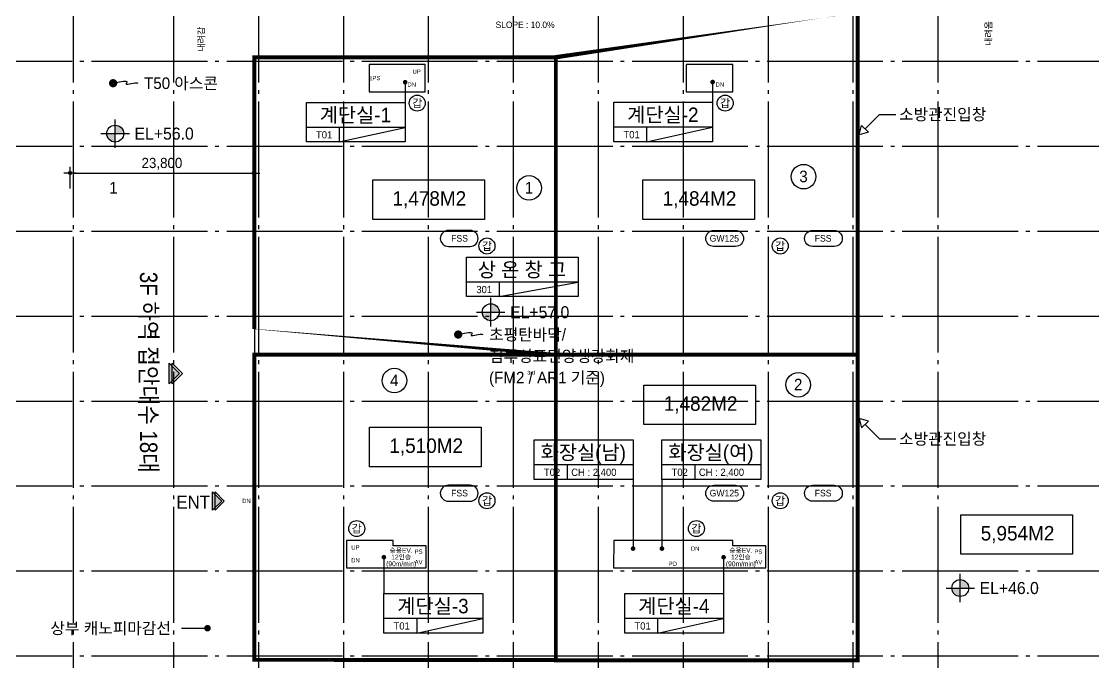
# Model space of a CAD drawing. Header units: millimetres. Extents: x 252735598 to 255219468, y 503852592 to 504847014.
# Drawn here: x 254553680 to 254692535, y 503953214 to 504036252 of the extents above; entities that cross this region are included whole.
import ezdxf
from ezdxf.enums import TextEntityAlignment as Align

# ---------------------------------------------------------------- set-up
doc = ezdxf.new("R2010")
doc.units = ezdxf.units.MM
doc.linetypes.add('CEN', pattern=[35, 30, -2, 1, -2])
for name, color, linetype in [('4A.TEC CEN', 1, 'CEN'), ('4A.TEC TEXT', 7, 'Continuous'), ('4A.TEC TEXT 1', 3, 'Continuous'), ('4A.TEC TEXT 2', 3, 'Continuous'), ('4A.TEC 심볼', 7, 'Continuous'), ('DEFPOINT', 135, 'Continuous'), ('㈜SE&C DIM', 7, 'Continuous'), ('㈜SE&C TEXT', 7, 'Continuous'), ('㈜SE&C TEXT 1', 3, 'Continuous')]:
    doc.layers.add(name, color=color, linetype=linetype)
doc.styles.add('돋움', font='')
doc.styles.get('돋움').set_extended_font_data('돋움')
doc.dimstyles.new('DIM_400(외부치수)', dxfattribs={"dimscale": 1200, "dimtxt": 3.299999999999998, "dimasz": 1, "dimexe": 2, "dimexo": 2, "dimgap": 1, "dimtad": 1, "dimdec": 0, "dimdsep": 46, "dimlunit": 6, "dimtxsty": '돋움', "dimblk1": 'DIMDOT', "dimblk2": 'DIMDOT', "dimsah": 1, "dimcen": 2.5, "dimdle": 1.5, "dimclrd": 8, "dimclre": 8, "dimclrt": 3, "dimadec": 0, "dimazin": 0, "dimtfac": 1, "dimtdec": 0, "dimtix": 1, "dimtmove": 2, "dimatfit": 3, "dimldrblk": 'DIMDOT', "dimfxl": 1, "dimtvp": 1, "dimtolj": 1, "dimtzin": 0, "dimarcsym": 0})

# ---------------------------------------------------------------- blocks, each defined once
blk = doc.blocks.new('dwgFD3B')
at = {"layer": '4A.TEC CEN', "color": 250, "ltscale": 500}
for p, q in [((49194.51359510422, -103936.8347870111, -3333.333333333334), (357999.999995023, -103936.8347870111, -3333.333333333334)), ((49194.51359510422, -114936.8347870111, -3333.333333333334), (357999.999995023, -114936.8347870111, -3333.333333333334)), ((49194.51359510422, -125936.8347870111, -3333.333333333334), (357999.999995023, -125936.8347870111, -3333.333333333334)), ((49194.51359510422, -136936.8347870111, -3333.333333333334), (357999.999995023, -136936.8347870111, -3333.333333333334)), ((49194.51359510422, -147936.8347870111, -3333.333333333334), (357999.999995023, -147936.8347870111, -3333.333333333334)), ((49194.51359510422, -158936.8347870111, -3333.333333333334), (357999.999995023, -158936.8347870111, -3333.333333333334)), ((49194.51359510422, -169936.8347870111, -3333.333333333334), (357999.999995023, -169936.8347870111, -3333.333333333334)), ((49194.51359510422, -180936.8347870111, -3333.333333333334), (357999.999995023, -180936.8347870111, -3333.333333333334))]:
    blk.add_line(p, q, dxfattribs=at)
at = {"layer": '4A.TEC CEN', "color": 250, "ltscale": 500, "elevation": -3333.333333333334}
for points in [[(169307.625374347, -39163.15827703476), (169307.625374347, -267000.000000298)], [(182307.625374347, -39163.15827703476), (182307.625374347, -267000.000000298)], [(193307.625374347, -39163.15827703476), (193307.625374347, -267000.000000298)], [(204307.625374347, -39163.15827703476), (204307.625374347, -267000.000000298)], [(215307.625374347, -39163.15827703476), (215307.625374347, -267000.000000298)], [(226307.625374347, -39163.15827703476), (226307.625374347, -267000.000000298)], [(237307.625374347, -39163.15827703476), (237307.625374347, -267000.000000298)], [(248307.625374347, -39163.15827703476), (248307.625374347, -267000.000000298)], [(259307.625374347, -39163.15827703476), (259307.625374347, -267000.000000298)], [(270307.625374347, -39163.15827703476), (270307.625374347, -267000.000000298)], [(281307.625374347, -39163.15827703476), (281307.625374347, -267000.000000298)]]:
    blk.add_lwpolyline(points, dxfattribs=at)
blk = doc.blocks.new('FL-LEVEL1')
at = {"layer": '4A.TEC 심볼', "linetype": 'ByBlock'}
h = blk.add_hatch(color=256, dxfattribs=at)
h.paths.add_polyline_path([(295, 174.9999999991269), (295, -8.731149e-10), (470, -8.731149e-10, 0.4142135623730951)])
h.paths.add_polyline_path([(295, -8.731149e-10), (120, -8.731149e-10, 0.4142135623730951), (295, -175.0000000008731)])
for p, q in [((295, -295.0000000002328), (295, 295.0000000001164)), ((0, 0), (590, -5.82077e-11))]:
    blk.add_line(p, q, dxfattribs=at)
blk.add_circle((295, -1.74623e-10), 174.9999999999983, dxfattribs=at)
at = {"layer": '4A.TEC TEXT 2', "color": 3, "linetype": 'ByBlock', "style": '돋움'}
blk.add_attdef('FL', text='', height=250.0000000000001, dxfattribs=at).set_placement((695, 0), align=Align.MIDDLE_LEFT)
blk = doc.blocks.new('zw$CF70')
at = {"layer": '4A.TEC 심볼', "color": 1, "const_width": 640.458013364708}
blk.add_lwpolyline([(320.2290044128895, 7841.537071108818, 1), (960.6870132386684, 7841.537071108818, 1)], format="xyb", close=True, dxfattribs=at)
at = {"layer": '4A.TEC 심볼', "color": 1}
blk.add_lwpolyline([(641.5391739308834, 7841.537071108818), (1606.917041689157, 8061.91341817379), (2240.182406812906, 8163.517327904701), (2605.506159633398, 8171.679414749146), (2767.05919060111, 8111.730293631554), (2789.012389868498, 8009.000578761101), (2735.536647945642, 7888.820885062218), (2670.802855044603, 7776.521826982498), (2658.981901556253, 7697.434019207954), (2749.233943194151, 7670.133245587349), (2930.676197439432, 7686.175968170166), (3177.415147095919, 7730.363818049431), (3463.557275027037, 7787.498426556587), (3763.209064096212, 7842.38142490387), (4050.476997166872, 7879.814444303513), (4299.467557042837, 7884.599115967751), (4484.287226647139, 7841.537071108818)], dxfattribs=at)
at = {"layer": '4A.TEC TEXT', "style": '돋움'}
for s, height, p in [('초평탄바닥/', 1800, (5444.974239677191, 7841.537071108818)), ('침투성표면양생강화제', 1800, (5444.974239677191, 4498.991059184074)), ('(FM2 / AR1 기준)', 1800, (5444.974239677191, 1156.445047497749)), ('3rd', 600, (11375.90172231197, 1901.160605311394))]:
    blk.add_text(s, height=height, dxfattribs=at).set_placement(p, align=Align.MIDDLE_LEFT)
blk = doc.blocks.new('DIMDOT')
at = {"color": 0}
blk.add_line((-2, 0), (2, 0), dxfattribs=at)
for radius in [0.5, 0.25]:
    blk.add_circle((0, 0), radius, dxfattribs=at)
blk = doc.blocks.new('*D116')
at = {"layer": 'Defpoints', "color": 0}
for p in [(254583774.168117, 504016612.8566714), (254559974.1681156, 504013819.8344485), (254583774.168117, 504013819.8344485)]:
    blk.add_point(p, dxfattribs=at)
at = {"layer": '㈜SE&C DIM', "color": 8, "lineweight": -2, "ltscale": 10}
for p, q in [((254559974.1681156, 504014619.8344485), (254559974.1681156, 504017412.8566714)), ((254583774.168117, 504014619.8344485), (254583774.168117, 504017412.8566714)), ((254560374.1681156, 504016612.8566714), (254583374.168117, 504016612.8566714))]:
    blk.add_line(p, q, dxfattribs=at)
at = {"layer": '㈜SE&C DIM', "color": 8, "lineweight": -2, "xscale": 400, "yscale": 400, "zscale": 400, "rotation": 180}
blk.add_blockref('DIMDOT', (254559974.1681156, 504016612.8566714), dxfattribs=at)
at = {"layer": '㈜SE&C DIM', "color": 8, "lineweight": -2, "xscale": 400, "yscale": 400, "zscale": 400}
blk.add_blockref('DIMDOT', (254583774.168117, 504016612.8566714), dxfattribs=at)
at = {"layer": '㈜SE&C DIM', "color": 3, "insert": (254571874.1681163, 504017800.9163729), "char_height": 1320, "attachment_point": 5, "style": '돋움'}
blk.add_mtext('\\A1;23,800', dxfattribs=at)

msp = doc.modelspace()

# ---------------------------------------------------------------- hatches: boundary and pattern name
at = {"layer": '4A.TEC 심볼'}
for points in [[(254572831.728287, 503989320.3526646), (254572831.728287, 503991988.9277055), (254574166.0158148, 503990654.640185)], [(254578446.2377138, 503972948.4702619), (254578446.2377138, 503975320.536965), (254579632.2710717, 503974134.5036135)]]:
    msp.add_hatch(color=256, dxfattribs=at).paths.add_polyline_path(points)

# ---------------------------------------------------------------- linework, layer by layer
for p, q in [((254603378.3521671, 504028364.0326675), (254603378.3521671, 504025772.1285415)), ((254643198.3521671, 504028384.0326675), (254643198.3521671, 504025792.1285415)), ((254603378.3521671, 504022522.1285415), (254590578.457184, 504022522.1285415)), ((254594828.457184, 504020647.1285415), (254603378.3521671, 504022522.1285415)), ((254594828.457184, 504022522.1285415), (254594828.457184, 504020647.1285415)), ((254643198.3521671, 504022542.1285415), (254630398.457184, 504022542.1285415)), ((254634648.457184, 504020667.1285415), (254643198.3521671, 504022542.1285415)), ((254634648.457184, 504022542.1285415), (254634648.457184, 504020667.1285415)), ((254625778.9001434, 504002480.819829), (254611312.3384934, 504002480.819829)), ((254615562.3384934, 504002480.819829), (254615562.3384934, 504000605.819829)), ((254615562.3384934, 504000605.819829), (254625778.9001434, 504002480.819829)), ((254632897.3020974, 503978811.029022), (254620097.4071142, 503978811.029022)), ((254624347.4071142, 503978811.029022), (254624347.4071142, 503976936.029022)), ((254649429.1831437, 503978811.029022), (254636629.2881605, 503978811.029022)), ((254640879.2881605, 503978811.029022), (254640879.2881605, 503976936.029022)), ((254632897.3020974, 503976936.029022), (254632897.3020974, 503967974.1048706, -38344.44444444419)), ((254636629.2881605, 503976936.029022), (254636629.2881605, 503967974.1048706, -38344.44444444419)), ((254600619.9863524, 503966872.6263678, 6250), (254600619.9863524, 503962157.8647223, 6250)), ((254644619.9863525, 503966836.0345195, 6250), (254644619.9863524, 503962157.8647223, 6250)), ((254613419.8813356, 503958907.8647223, 6250), (254600619.9863524, 503958907.8647223, 6250)), ((254604869.9863524, 503957032.8647223, 6250), (254613419.8813356, 503958907.8647223, 6250)), ((254604869.9863524, 503958907.8647223, 6250), (254604869.9863524, 503957032.8647223, 6250)), ((254644619.9863524, 503958907.8647223, 6250), (254631820.0913692, 503958907.8647223, 6250)), ((254636070.0913692, 503957032.8647223, 6250), (254644619.9863524, 503958907.8647223, 6250)), ((254636070.0913692, 503958907.8647223, 6250), (254636070.0913692, 503957032.8647223, 6250))]:
    msp.add_line(p, q, dxfattribs=at)
at = {"layer": '4A.TEC 심볼', "color": 1}
for points, const_width, elevation in [([(254565287.3545687, 504028249.8565542, 1), (254565821.069576, 504028249.8565542, 1)], 533.7150111372566, 0.4499961073975101), ([(254577987.6541197, 503957664.3297196, 1), (254577560.6821139, 503957664.3297196, 1)], 426.9720089098053, -0.4499961073975101)]:
    msp.add_lwpolyline(points, format="xyb", close=True, dxfattribs=dict(at, const_width=const_width, elevation=elevation))
for points in [[(254565555.1130432, 504028249.8565542), (254566359.5945996, 504028433.5035101), (254566887.3157372, 504028518.1734349), (254567191.752198, 504028524.975174), (254567326.3797238, 504028475.0175729), (254567344.6740565, 504028389.4094773), (254567300.1109383, 504028289.2597325), (254567246.1661109, 504028195.6771842), (254567236.3153163, 504028129.7706776), (254567311.5253509, 504028107.0200329), (254567462.7272295, 504028120.3889685), (254567668.3430209, 504028157.2121766), (254567906.7947941, 504028204.8243504), (254568156.5046183, 504028250.5601825), (254568395.8945626, 504028281.7543653), (254568603.3866958, 504028285.7415916), (254568757.4030871, 504028249.8565542)], [(254662943.343635, 504022339.6321889), (254664804.2350798, 504024200.5236338)], [(254664804.2350798, 504024200.5236338), (254666929.33944, 504024200.5236338)], [(254662943.343635, 503984041.4150788), (254664804.2350798, 503982180.5236338)], [(254664804.2350798, 503982180.5236338), (254666929.33944, 503982180.5236338)]]:
    msp.add_lwpolyline(points, dxfattribs=at)
at = {"layer": '4A.TEC 심볼', "const_width": 298.8804040915464}
for points in [[(254603228.911965, 504028382.3285916, 1), (254603527.7923691, 504028382.3285916, 1)], [(254643048.911965, 504028402.3285916, 1), (254643347.7923691, 504028402.3285916, 1)]]:
    msp.add_lwpolyline(points, format="xyb", close=True, dxfattribs=at)
at = {"layer": '4A.TEC 심볼'}
for points in [[(254590578.457184, 504025772.1285415), (254603378.3521671, 504025772.1285415), (254603378.3521671, 504020647.1285415), (254590578.457184, 504020647.1285415)], [(254630398.457184, 504025792.1285415), (254643198.3521671, 504025792.1285415), (254643198.3521671, 504020667.1285415), (254630398.457184, 504020667.1285415)], [(254599170.4626952, 504015723.0889748), (254613637.0243452, 504015723.0889748), (254613637.0243452, 504010598.0889748), (254599170.4626952, 504010598.0889748)], [(254634165.2093793, 504015723.0889748), (254648631.7710292, 504015723.0889748), (254648631.7710292, 504010598.0889748), (254634165.2093793, 504010598.0889748)], [(254611312.3384934, 504005730.819829), (254625778.9001434, 504005730.819829), (254625778.9001434, 504000605.819829), (254611312.3384934, 504000605.819829)], [(254634303.1679619, 503989154.8464398), (254648769.7296118, 503989154.8464398), (254648769.7296118, 503984029.8464398), (254634303.1679619, 503984029.8464398)], [(254598768.2218671, 503983703.3452421), (254613234.7835171, 503983703.3452421), (254613234.7835171, 503978578.3452421), (254598768.2218671, 503978578.3452421)], [(254620097.4071142, 503982061.029022), (254632897.3020974, 503982061.029022), (254632897.3020974, 503976936.029022), (254620097.4071142, 503976936.029022)], [(254636629.2881605, 503982061.029022), (254649429.1831437, 503982061.029022), (254649429.1831437, 503976936.029022), (254636629.2881605, 503976936.029022)], [(254675353.0332845, 503972361.3290368), (254689819.5949345, 503972361.3290368), (254689819.5949345, 503967236.3290368), (254675353.0332845, 503967236.3290368)]]:
    msp.add_lwpolyline(points, close=True, dxfattribs=at)
at = {"layer": '4A.TEC 심볼', "color": 1}
for points in [[(254662177.8780938, 504021574.1666478), (254662501.4018987, 504022781.5739253), (254663385.2853713, 504021897.6904527)], [(254662177.8780938, 503984806.8806199), (254662501.4018987, 503983599.4733424), (254663385.2853713, 503984483.356815)]]:
    msp.add_lwpolyline(points, close=True, dxfattribs=at)
at = {"layer": '4A.TEC 심볼'}
for points, elevation in [([(254608969.0144203, 504007106.1655694), (254611785.3791963, 504007106.1655686, 1), (254611785.3791969, 504009179.8961108), (254608969.0144209, 504009179.8961116, 1)], -5.516048511951062), ([(254646165.5936094, 504007106.1655695), (254643349.2288334, 504007106.1655686, -1), (254643349.2288328, 504009179.8961108), (254646165.5936088, 504009179.8961117, -1)], -5.966044619348572), ([(254658959.1673908, 504007106.1655695), (254656142.8026147, 504007106.1655686, -1), (254656142.8026141, 504009179.8961108), (254658959.1673901, 504009179.8961117, -1)], -5.966044619348572), ([(254608969.0144203, 503974106.1655694), (254611785.3791963, 503974106.1655686, 1), (254611785.3791969, 503976179.8961108), (254608969.0144209, 503976179.8961116, 1)], -5.516048511951062), ([(254646165.5936094, 503974106.1655695), (254643349.2288334, 503974106.1655686, -1), (254643349.2288328, 503976179.8961108), (254646165.5936088, 503976179.8961117, -1)], -5.966044619348572), ([(254658959.1673908, 503974106.1655695), (254656142.8026147, 503974106.1655686, -1), (254656142.8026141, 503976179.8961108), (254658959.1673901, 503976179.8961117, -1)], -5.966044619348572)]:
    msp.add_lwpolyline(points, format="xyb", close=True, dxfattribs=dict(at, elevation=elevation))
for points in [[(254574166.0158148, 503990654.640185), (254572831.728287, 503989320.3526646), (254572831.728287, 503991988.9277055), (254574166.0158148, 503990654.640185)], [(254574521.8258222, 503990654.640185), (254573187.5382944, 503989320.3526646), (254573187.5382944, 503991988.9277055), (254574521.8258222, 503990654.640185)]]:
    msp.add_lwpolyline(points, dxfattribs=at)
at = {"layer": '4A.TEC 심볼', "elevation": 4165.654175425021}
for points in [[(254579632.2710717, 503974134.5036135), (254578446.2377138, 503972948.4702619), (254578446.2377138, 503975320.536965), (254579632.2710717, 503974134.5036135)], [(254579948.546634, 503974134.5036135), (254578762.5132758, 503972948.4702619), (254578762.5132758, 503975320.536965), (254579948.546634, 503974134.5036135)]]:
    msp.add_lwpolyline(points, dxfattribs=at)
at = {"layer": '4A.TEC 심볼', "const_width": 298.8804040915464}
for points, elevation in [([(254600769.4265545, 503966854.3304436, 1), (254600470.5461504, 503966854.3304436, 1)], 6250), ([(254633046.7422995, 503967974.1048706, 1), (254632747.8618954, 503967974.1048706, 1)], -38344.44444444419), ([(254636778.7283626, 503967974.1048706, 1), (254636479.8479585, 503967974.1048706, 1)], -38344.44444444419), ([(254644470.5461504, 503966854.3304437, 1), (254644769.4265545, 503966854.3304437, 1)], 6250)]:
    msp.add_lwpolyline(points, format="xyb", close=True, dxfattribs=dict(at, elevation=elevation))
at = {"layer": '4A.TEC 심볼', "elevation": 6250}
for points in [[(254600619.9863524, 503962157.8647223), (254613419.8813356, 503962157.8647223), (254613419.8813356, 503957032.8647223), (254600619.9863524, 503957032.8647223)], [(254631820.0913692, 503962157.8647223), (254644619.9863524, 503962157.8647223), (254644619.9863524, 503957032.8647223), (254631820.0913692, 503957032.8647223)]]:
    msp.add_lwpolyline(points, close=True, dxfattribs=at)
at = {"layer": '4A.TEC 심볼', "color": 1, "elevation": -0.4499961073975101}
msp.add_lwpolyline([(254574423.3725911, 503957664.3297196), (254577774.1681168, 503957664.3297196)], dxfattribs=at)
at = {"layer": '4A.TEC 심볼'}
for centre in [(254604937.6016798, 504025672.4721799, 3333.333333333334), (254644822.4092014, 504025672.4721799, 3333.333333333334), (254613973.7945307, 504007167.6214645, 4161.150618154716), (254651954.3872804, 504007167.6214646, 4160.700622047318), (254613973.7945307, 503974167.6214645, 4161.150618154716), (254651954.3872804, 503974167.6214646, 4160.700622047318), (254597102.385864, 503970570.6887609, 6250), (254641102.385864, 503970570.6887609, 6250)]:
    msp.add_circle(centre, 1036.865271180699, dxfattribs=at)
at = {"layer": '4A.TEC 심볼', "color": 4}
for centre in [(254654976.5429059, 504016148.4393676), (254619426.7332633, 504014693.884019), (254601984.9691578, 503989741.9465081), (254654291.8956431, 503989194.661631)]:
    msp.add_circle(centre, 1591.549430918953, dxfattribs=at)
at = {"layer": 'DEFPOINT', "color": 2, "const_width": 500}
for points in [[(254583849.1681168, 504031615.901352), (254583849.168117, 503993090.9013505), (254622882.9690488, 503993090.9013528), (254622882.9690488, 504031615.901352)], [(254622882.9690488, 504031615.901352), (254622882.9690488, 503993090.9013528), (254661974.1681166, 503993090.9013528), (254661974.1681167, 504031615.9013519)], [(254583849.168117, 503993090.9013505), (254583849.168117, 503953565.901352), (254622882.9690488, 503953535.4013522), (254622882.9690488, 503993090.9013528)], [(254622882.9690488, 503993090.9013528), (254622882.9690488, 503953490.901352), (254661974.1088589, 503953490.9013525), (254661974.1681166, 503993090.9013528)]]:
    msp.add_lwpolyline(points, close=True, dxfattribs=at)
at = {"layer": 'DEFPOINT'}
for points in [[(254617374.1681108, 504031090.9013518), (254622882.9690488, 504031090.9013518)], [(254622882.9690488, 504031090.9013518), (254622882.9690488, 504031690.901352), (254622882.9690488, 503953490.9013522)], [(254583849.168117, 503998090.9013504), (254583849.168117, 503992595.7235197)], [(254583849.168117, 503993090.9013505), (254661893.6681166, 503993090.901355)]]:
    msp.add_lwpolyline(points, dxfattribs=at)
for points in [[(254598734.1681168, 504030690.901352), (254598734.1681168, 504027150.901352), (254605974.1681168, 504027150.901352), (254605974.1681168, 504030690.901352)], [(254639774.1681168, 504030690.901352), (254639774.1681168, 504027150.901352), (254645814.1681168, 504027150.901352), (254645814.1681168, 504030690.901352)], [(254595774.1681168, 503969030.901352), (254595774.1681168, 503965490.901352), (254606099.1681168, 503965490.901352), (254606099.1681168, 503968340.9013551), (254601814.1681168, 503968340.9013551), (254601814.1681168, 503969030.901352)], [(254630394.1681077, 503969010.8937942), (254630374.1681077, 503965470.901352), (254650099.1681168, 503965490.901352), (254650099.1681168, 503968340.9013551), (254645814.1681168, 503968340.9013551), (254645814.1681168, 503969030.901352)]]:
    msp.add_lwpolyline(points, close=True, dxfattribs=at)

# ---------------------------------------------------------------- block references
msp.add_blockref('dwgFD3B', (254391066.5427312, 504135027.7361388, 3333.333333333334))
at = {"layer": '4A.TEC 심볼', "color": 3, "linetype": 'ByBlock'}
ref = msp.add_blockref('FL-LEVEL1', (254563982.2441112, 504021722.5212185, 0.4499961073975101), dxfattribs=dict(at, xscale=6.250000000000405, yscale=6.250000000000405, zscale=6.250000000000405))
ref.add_attrib('FL', 'EL+56.0', dxfattribs={"layer": '4A.TEC TEXT 1', "color": 3, "linetype": 'ByBlock', "height": 1562.500000000101, "style": '돋움'}).set_placement((254568325.9941112, 504021722.5212185, 0.4499961073975101), align=Align.MIDDLE_LEFT)
ref = msp.add_blockref('FL-LEVEL1', (254612619.1705499, 503998589.4452975, 0.8999922147954749), dxfattribs=dict(at, xscale=6.250000000000405, yscale=6.250000000000405, zscale=6.250000000000405))
ref.add_attrib('FL', 'EL+57.0', dxfattribs={"layer": '4A.TEC TEXT 1', "color": 3, "linetype": 'ByBlock', "height": 1562.500000000101, "style": '돋움'}).set_placement((254616962.9205499, 503998589.4452975, 0.8999922147954749), align=Align.MIDDLE_LEFT)
ref = msp.add_blockref('FL-LEVEL1', (254673429.9390893, 503962867.2628008), dxfattribs=dict(at, xscale=6.250000000000405, yscale=6.250000000000405, zscale=6.250000000000405))
ref.add_attrib('FL', 'EL+46.0', dxfattribs={"layer": '4A.TEC TEXT 1', "color": 3, "linetype": 'ByBlock', "height": 1562.500000000101, "style": '돋움'}).set_placement((254677773.6890893, 503962867.2628008), align=Align.MIDDLE_LEFT)
at = {"layer": 'DEFPOINT', "xscale": 0.8333333333333333, "yscale": 0.8333333333333333, "zscale": 0.8333333333333333}
msp.add_blockref('zw$CF70', (254609711.7590142, 503989161.7162969, 0.8999922147954749), dxfattribs=at)

# ---------------------------------------------------------------- texts
at = {"layer": '4A.TEC TEXT', "style": '돋움'}
for s, p in [('T50 아스콘', (254569557.975598, 504028249.8565542, 0.4499961073975101)), ('소방관진입창', (254667344.075763, 504024213.5776855)), ('소방관진입창', (254667344.075763, 503982193.5776855)), ('상부 캐노피마감선', (254557424.5616308, 503957664.3297196, -0.4499961073975101))]:
    msp.add_text(s, height=1500, dxfattribs=at).set_placement(p, align=Align.MIDDLE_LEFT)
at = {"layer": '4A.TEC TEXT', "color": 3, "style": '돋움'}
for s, height, p in [('계단실-1', 1875, (254596935.9027401, 504024143.0049824)), ('계단실-2', 1875, (254636755.9027401, 504024163.0049824)), ('T01', 937.5, (254592882.7743689, 504021570.2855039)), ('T01', 937.5, (254632702.7743689, 504021590.2855039)), ('상 온 창 고', 1875, (254618503.117383, 504004101.6962699)), ('301', 937.5, (254613616.6556785, 504001528.9767914)), ('화장실(남)', 1875, (254626454.8526703, 503980431.9054628)), ('화장실(여)', 1875, (254642986.7337166, 503980431.9054628)), ('T02', 937.5, (254622401.7242992, 503977859.1859844)), ('T02', 937.5, (254638933.6053455, 503977859.1859844)), ('계단실-3', 1875, (254606977.4319086, 503960528.7411631, 6250)), ('계단실-4', 1875, (254638177.5369254, 503960528.7411631, 6250)), ('T01', 937.5, (254602924.3035374, 503957956.0216846, 6250)), ('T01', 937.5, (254634124.4085542, 503957956.0216846, 6250))]:
    msp.add_text(s, height=height, dxfattribs=at).set_placement(p, align=Align.MIDDLE_CENTER)
at = {"layer": '4A.TEC TEXT', "style": '돋움'}
for s, height, p in [('갑', 1036.865271180699, (254604947.7007201, 504025649.5112294, 3333.333333333334)), ('갑', 1036.865271180699, (254644812.3101611, 504025649.5112294, 3333.333333333334)), ('ENT', 1666.666666666667, (254575928.4829128, 503973987.4778665, 4165.654175425021)), ('갑', 1036.865271180699, (254597092.2868238, 503970547.7278104, 6250)), ('갑', 1036.865271180699, (254641092.2868238, 503970547.7278104, 6250))]:
    msp.add_text(s, height=height, dxfattribs=at).set_placement(p, align=Align.MIDDLE_CENTER)
at = {"layer": '4A.TEC TEXT', "color": 6, "style": '돋움'}
for s, p in [('3', (254654966.4438657, 504016171.400318)), ('1', (254565603.4872802, 504014716.8449694)), ('1', (254619416.6342231, 504014716.8449694)), ('4', (254601974.8701176, 503989764.9074585)), ('2', (254654281.7966029, 503989217.6225814))]:
    msp.add_text(s, height=1500, dxfattribs=at).set_placement(p, align=Align.MIDDLE_CENTER)
at = {"layer": '4A.TEC TEXT', "color": 1, "style": '돋움'}
for s, p in [('1,478M2', (254606507.8911332, 504013324.0838557)), ('1,484M2', (254641502.6378172, 504013324.0838557)), ('1,482M2', (254641640.5963998, 503986755.8413208)), ('1,510M2', (254606105.6503051, 503981304.340123)), ('5,954M2', (254682690.4617225, 503969962.3239177))]:
    msp.add_text(s, height=1875, dxfattribs=at).set_placement(p, align=Align.MIDDLE_CENTER)
at = {"layer": '4A.TEC TEXT', "style": '돋움'}
for s, rotation, p in [('FSS', 359.9999999829246, (254610420.0574328, 504008159.4979516, -5.516048511951516)), ('GW125', 1.707547268076528e-08, (254644714.5505969, 504008159.4979517, -5.966044619349026)), ('FSS', 1.707547268076528e-08, (254657508.1243783, 504008159.4979517, -5.966044619349026)), ('FSS', 359.9999999829246, (254610420.0574328, 503975159.4979516, -5.516048511951516)), ('GW125', 1.707547268076528e-08, (254644714.5505969, 503975159.4979517, -5.966044619349026)), ('FSS', 1.707547268076528e-08, (254657508.1243783, 503975159.4979517, -5.966044619349026))]:
    msp.add_text(s, height=855.482457266628, rotation=rotation, dxfattribs=at).set_placement(p, align=Align.MIDDLE)
for rotation, p in [(359.9999999829246, (254613983.8935708, 504007144.6605141, -5.516048511951062)), (1.707547268076528e-08, (254651944.2882403, 504007144.6605142, -5.966044619348572)), (359.9999999829246, (254613983.8935708, 503974144.6605141, -5.516048511951062)), (1.707547268076528e-08, (254651944.2882403, 503974144.6605142, -5.966044619348572))]:
    msp.add_text('갑', height=1036.865271180699, rotation=rotation, dxfattribs=at).set_placement(p, align=Align.MIDDLE_CENTER)
at = {"layer": '4A.TEC TEXT', "style": '돋움', "width": 0.9}
msp.add_text('3F 하역 접안대수 18대', height=2250, rotation=270, dxfattribs=at).set_placement((254570157.8222477, 503990805.7244834), align=Align.MIDDLE_CENTER)
at = {"layer": '4A.TEC TEXT', "color": 3, "style": '돋움'}
for p in [(254624883.5117237, 503977859.1859844), (254641415.39277, 503977859.1859844)]:
    msp.add_text('CH : 2,400', height=937.5, dxfattribs=at).set_placement(p, align=Align.MIDDLE_LEFT)
at = {"layer": '㈜SE&C TEXT', "style": '돋움'}
for s, height, rotation, p in [('UP', 555.5555555555555, 0.006523641089374818, (254604866.2072158, 504029748.595865, -2916.666666666667)), ('EPS', 555.5555555555555, 359.9934763589106, (254599396.6681095, 504028920.9013519)), ('DN', 555.5555555555555, 0.006523641089374818, (254604226.3170146, 504028090.5752332, -2916.666666666667)), ('DN', 555.5555555555555, 359.9934763589106, (254644128.180868, 504028090.5752332, -2916.666666666667)), ('DN', 555.5555555555555, 359.9934763589106, (254582821.264834, 503974154.5808774, -0.4499961073975101)), ('UP', 555.5555555555555, 359.9934763589106, (254596935.2490911, 503968116.8084626)), ('승용EV.', 625, 0.006523641089369401, (254602856.0728897, 503967752.3539703, -4166.666666666666)), ('12인승', 625, 0.006523641089369401, (254602856.0728897, 503966877.3539703, -4166.666666666666)), ('PS', 555.5555555555555, 359.9934763589106, (254605119.1681095, 503967578.4013542)), ('DN', 555.5555555555555, 359.9934763589106, (254640935.2490911, 503967965.1229716)), ('승용EV.', 625, 0.006523641089369401, (254646856.0728897, 503967752.3539703, -4166.666666666666)), ('12인승', 625, 0.006523641089369401, (254646856.0728897, 503966877.3539703, -4166.666666666666)), ('PS', 555.5555555555555, 359.9934763589106, (254649119.1681095, 503967578.4013542)), ('DN', 555.5555555555555, 359.9934763589106, (254596935.2490911, 503966458.7878308)), ('(90m/min)', 625, 0.006523641089369401, (254602856.0728897, 503966002.3539703, -4166.666666666666)), ('AV', 555.5555555555555, 359.9934763589106, (254605119.1681095, 503966215.9013526, 2083.333333333334)), ('PD', 555.5555555555555, 359.9934763589106, (254638054.1681122, 503966004.2337378, 53229.13227038016)), ('(90m/min)', 625, 0.006523641089369401, (254646856.0728897, 503966002.3539703, -4166.666666666666)), ('AV', 555.5555555555555, 359.9934763589106, (254649119.1681095, 503966215.9013526, 2083.333333333334))]:
    msp.add_text(s, height=height, rotation=rotation, dxfattribs=at).set_placement(p, align=Align.MIDDLE_CENTER)
at = {"layer": '㈜SE&C TEXT 1', "style": '돋움'}
for s, p in [('내려감', (254576970.9570422, 504033947.7503932, -10000.44999610741)), ('내려옴', (254678928.2108859, 504034690.9013522, -10000.00000000001))]:
    msp.add_text(s, height=833.3333333333335, rotation=90, dxfattribs=at).set_placement(p, align=Align.MIDDLE_CENTER)
msp.add_text('SLOPE : 10.0%', height=833.3333333333335, dxfattribs=at).set_placement((254618910.6394582, 504035821.2054424, -0.4499961073979648), align=Align.MIDDLE_CENTER)

# ---------------------------------------------------------------- dimensions: what is measured, and where the dimension line sits
at = {"layer": '㈜SE&C DIM', "ltscale": 10}
dim = msp.add_linear_dim(base=(254583774.168117, 504016612.8566714, -2917.116662773377), p1=(254559974.1681156, 504013819.8344485, -2917.116662773377), p2=(254583774.168117, 504013819.8344485, -2917.116662773377), angle=180, dimstyle='DIM_400(외부치수)', override={"dimscale": 80, "dimtxt": 16.5, "dimasz": 5, "dimexe": 10, "dimexo": 10, "dimgap": 5, "dimtxsty": '돋움', "dimblk1": 'DIMDOT', "dimblk2": 'DIMDOT', "dimdle": 7.5}, dxfattribs=at)
dim.commit()
dim.dimension.update_dxf_attribs({"geometry": '*D116', "text_midpoint": (254571874.1681163, 504017800.9163729, -2917.116662773377)})

doc.saveas('drawing.dxf')
